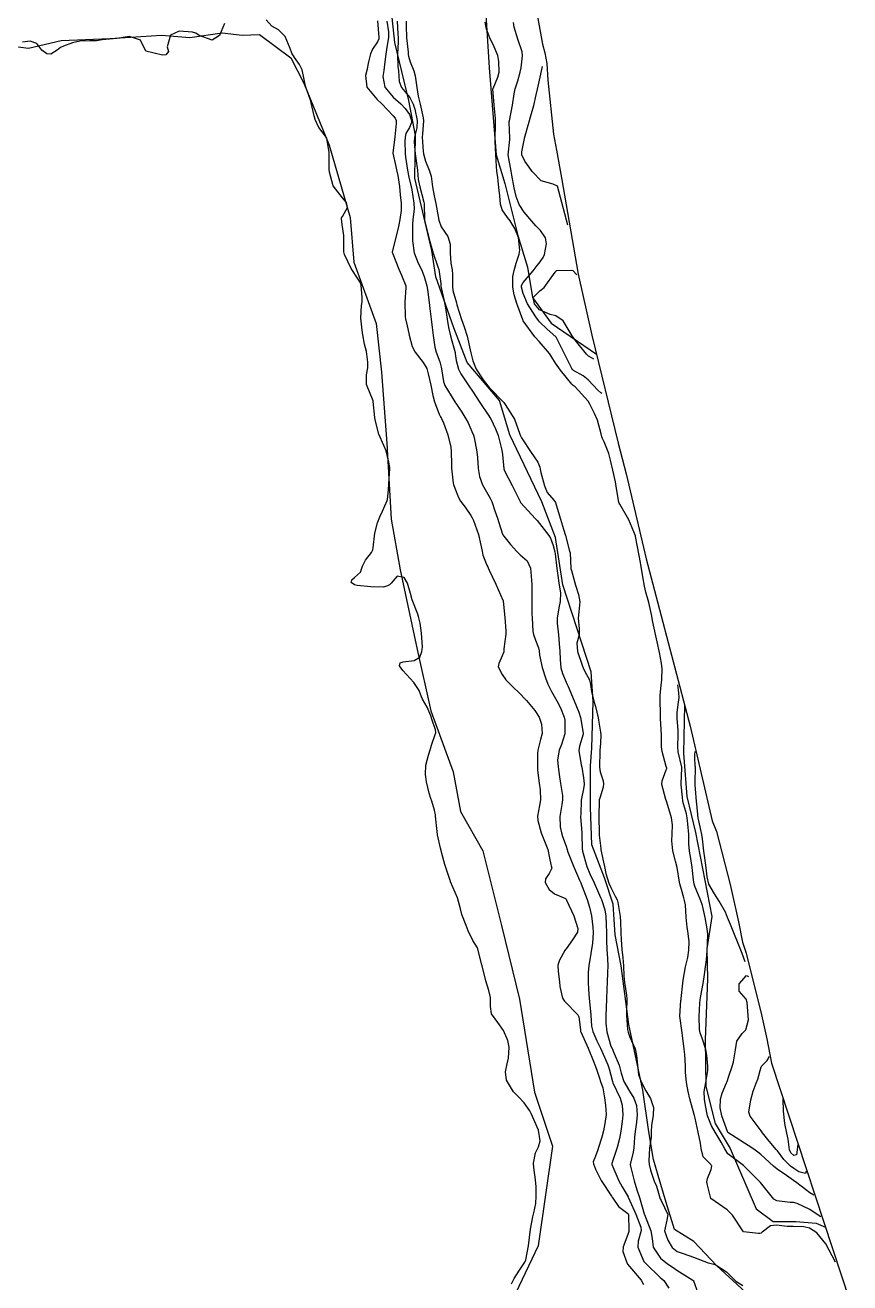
# Model space of a CAD drawing. Header units: metres. Extents: x 292545 to 299085, y 7450245 to 7463078.
# Drawn here: x 296442.8 to 296542.6, y 7454955.1 to 7455107.3 of the extents above; entities that cross this region are included whole.
import ezdxf

# ---------------------------------------------------------------- set-up
doc = ezdxf.new("R2010")
doc.units = ezdxf.units.M
for name, color, linetype in [('Area', 45, 'Continuous'), ('Curvas de Nivel 1m', 11, 'Continuous'), ('Curvas de Nivel 5m', 15, 'Continuous'), ('Hidrografia', 140, 'Continuous')]:
    doc.layers.add(name, color=color, linetype=linetype)

msp = doc.modelspace()

# ---------------------------------------------------------------- linework, layer by layer
at = {"layer": 'Area'}
msp.add_polyline3d([(296504.11, 7455112.35, 675.93), (296505.43, 7455105, 675.6), (296505.7, 7455103.95, 680.25), (296505.95, 7455102.67, 675.86), (296506.08, 7455100.62, 680.25), (296506.74, 7455094.09, 679.09), (296507.13, 7455092.16, 674.43), (296507.71, 7455088.82, 674.52), (296509.72, 7455077.17, 684.85), (296511.38, 7455069.79, 672.09), (296514.57, 7455056.71, 670.37), (296515.53, 7455053.01, 670.3), (296517.96, 7455042.7, 670.36), (296519.19, 7455038.12, 670.25), (296523.28, 7455022.46, 671.33), (296525.94, 7455010.99, 671.34), (296526.46, 7455009.7, 672.81), (296528.14, 7455003.29, 681.57), (296529.16, 7454998.76, 684.6), (296529.64, 7454996.31, 685.72), (296529.79, 7454995.83, 685.32), (296530.09, 7454994.97, 685.92), (296531.93, 7454987.53, 683.77), (296532.57, 7454984.62, 676.43), (296533.15, 7454981.67, 680.14), (296542.62, 7454952.89, 670.87)], dxfattribs=at)
at = {"layer": 'Curvas de Nivel 1m', "flags": 128}
for points, elevation in [([(296466.96, 7455107.51), (296466.33, 7455106.03), (296465.45, 7455105.5), (296463.87, 7455106.06), (296463.46, 7455106.31), (296463.06, 7455106.46), (296461.46, 7455106.56), (296460.4, 7455106.1), (296460.02, 7455104.69), (296460.15, 7455104.1), (296459.84, 7455103.69), (296459.43, 7455103.66), (296457.43, 7455104.13), (296456.78, 7455105.48), (296455.45, 7455105.91), (296453.93, 7455105.7), (296453.45, 7455105.65), (296452.13, 7455105.51), (296451.44, 7455105.41), (296450.65, 7455105.41), (296449.44, 7455105.36), (296448.53, 7455105.15), (296447.44, 7455104.77), (296447.09, 7455104.6), (296446.71, 7455104.26), (296445.92, 7455103.77), (296445.43, 7455103.82), (296444.83, 7455104.28), (296444.23, 7455105.08), (296443.44, 7455105.36), (296442.51, 7455105.24)], 674), ([(296501.66, 7454954.95), (296501.89, 7454955.37), (296502.01, 7454955.6), (296502.63, 7454956.64), (296503.27, 7454957.58), (296503.39, 7454957.89), (296503.71, 7454959.58), (296503.96, 7454961.58), (296504.25, 7454963.07), (296504.39, 7454963.56), (296504.63, 7454964.71), (296504.65, 7454965.56), (296504.64, 7454966.72), (296504.57, 7454967.56), (296504.36, 7454969.03), (296504.33, 7454969.57), (296504.58, 7454970.83), (296504.95, 7454971.56), (296505.15, 7454972.27), (296504.92, 7454973.56), (296504.23, 7454975.23), (296504.07, 7454975.57), (296503.91, 7454975.89), (296503.22, 7454976.88), (296502.53, 7454977.59), (296501.93, 7454978.2), (296501.08, 7454979.61), (296500.96, 7454980.61), (296501.15, 7454981.61), (296501.3, 7454982.29), (296501.38, 7454983.61), (296501.21, 7454984.4), (296500.69, 7454985.61), (296500.03, 7454986.59), (296499.25, 7454987.63), (296499.15, 7454988.54), (296499.15, 7454989.63), (296498.92, 7454990.47), (296498.58, 7454991.64), (296498.11, 7454993.46), (296498.07, 7454993.59), (296498.05, 7454993.64), (296498.04, 7454993.72), (296497.57, 7454995.65), (296496.99, 7454996.5), (296496.41, 7454997.67), (296496.17, 7454998.35), (296495.68, 7454999.68), (296495.52, 7455000.36), (296495.15, 7455001.68), (296494.3, 7455003.62), (296494.27, 7455003.69), (296494.23, 7455003.78), (296493.62, 7455005.7), (296493.37, 7455006.6), (296493.07, 7455007.7), (296492.71, 7455009.3), (296492.66, 7455009.71), (296492.49, 7455011.55), (296492.48, 7455011.71), (296492.34, 7455012.29), (296492.02, 7455013.39), (296491.92, 7455013.72), (296491.71, 7455014.37), (296491.38, 7455015.73), (296491.27, 7455016.61), (296491.29, 7455017.73), (296491.62, 7455018.93), (296491.88, 7455019.72), (296492, 7455020.15), (296492.45, 7455021.45), (296492.52, 7455021.64), (296492.52, 7455021.71), (296492.46, 7455022.02), (296492.05, 7455023.3), (296491.91, 7455023.72), (296491.45, 7455024.77), (296490.91, 7455025.73), (296490.79, 7455026.02), (296490.51, 7455026.76), (296489.84, 7455027.75), (296488.54, 7455029.21), (296488.13, 7455029.76), (296488.19, 7455030.12), (296488.55, 7455030.24), (296489.9, 7455030.4), (296490.56, 7455030.81), (296490.82, 7455031.49), (296490.87, 7455031.74), (296490.9, 7455032.06), (296490.79, 7455033.73), (296490.6, 7455034.92), (296490.45, 7455035.57), (296490.42, 7455035.73), (296490.33, 7455036.02), (296489.67, 7455037.74), (296489.43, 7455038.52), (296489.07, 7455039.75), (296488.67, 7455040.46), (296487.84, 7455040.61), (296487.12, 7455039.78), (296486.89, 7455039.55), (296486.66, 7455039.43), (296486.17, 7455039.3), (296484.66, 7455039.31), (296483.01, 7455039.47), (296482.66, 7455039.56), (296482.25, 7455039.83), (296482.33, 7455040.17), (296482.67, 7455040.46), (296483.41, 7455041.09), (296483.65, 7455041.82), (296483.99, 7455042.53), (296484.71, 7455043.49), (296484.89, 7455043.81), (296484.94, 7455044.03), (296485.12, 7455045.8), (296485.47, 7455047.07), (296485.75, 7455047.79), (296486.07, 7455048.49), (296486.63, 7455049.78), (296486.67, 7455049.9), (296486.8, 7455051.05), (296486.84, 7455051.75), (296486.84, 7455051.78), (296486.95, 7455053.66), (296486.95, 7455053.78), (296486.84, 7455054.4), (296486.5, 7455055.78), (296486.21, 7455056.44), (296485.6, 7455057.79), (296485.17, 7455059.53), (296485.13, 7455059.8), (296484.95, 7455061.77), (296484.94, 7455061.8), (296484.92, 7455061.85), (296484.12, 7455063.81), (296484.13, 7455064.98), (296484.27, 7455065.81), (296484.29, 7455066.51), (296484.14, 7455067.81), (296483.89, 7455068.7), (296483.68, 7455069.82), (296483.61, 7455070.4), (296483.45, 7455071.82), (296483.52, 7455073.36), (296483.59, 7455073.82), (296483.6, 7455074.34), (296483.46, 7455075.82), (296483.38, 7455076.11), (296483.1, 7455076.54), (296482.27, 7455077.84), (296481.46, 7455079.53), (296481.38, 7455079.85), (296481.39, 7455081.62), (296481.38, 7455081.85), (296481.18, 7455083.18), (296481.08, 7455083.85), (296481.08, 7455083.96), (296481.2, 7455084.14), (296481.82, 7455085.23), (296481.69, 7455085.85), (296481.22, 7455086.39), (296480.09, 7455087.86), (296479.64, 7455089.49), (296479.61, 7455089.87), (296479.59, 7455091.55), (296479.6, 7455091.87), (296479.31, 7455093.63), (296479.17, 7455093.87), (296478.34, 7455094.9), (296477.91, 7455095.89), (296477.79, 7455096.34), (296477.44, 7455097.9), (296477.36, 7455098.21), (296476.76, 7455099.91), (296476.57, 7455100.73), (296476.32, 7455101.91), (296476.03, 7455102.53), (296475.42, 7455103.39), (296475.09, 7455103.92), (296474.88, 7455104.48), (296474.3, 7455105.93), (296473.46, 7455106.74), (296472.68, 7455107.17), (296471.97, 7455107.96)], 674), ([(296485.47, 7455107.8), (296485.62, 7455105.8), (296485.61, 7455105.64), (296485.45, 7455105.28), (296484.85, 7455104.39), (296484.61, 7455103.81), (296484.36, 7455102.87), (296484.15, 7455101.81), (296484.02, 7455101.19), (296484.16, 7455099.81), (296485.36, 7455098.36), (296485.98, 7455097.79), (296487.34, 7455096.33), (296487.6, 7455096.04), (296487.73, 7455095.77), (296487.71, 7455095.4), (296487.56, 7455093.78), (296487.3, 7455091.79), (296487.67, 7455090.18), (296487.76, 7455089.77), (296487.9, 7455089.12), (296488.11, 7455087.77), (296488.2, 7455086.75), (296488.32, 7455085.76), (296488.32, 7455084.88), (296488.16, 7455083.77), (296488, 7455082.95), (296487.7, 7455081.77), (296487.25, 7455079.88), (296487.25, 7455079.78), (296487.3, 7455079.62), (296488.03, 7455077.77), (296488.37, 7455077.03), (296488.88, 7455075.75), (296488.9, 7455075.56), (296488.75, 7455073.76), (296488.81, 7455072), (296488.85, 7455071.76), (296489.03, 7455070.9), (296489.24, 7455069.97), (296489.29, 7455069.76), (296489.67, 7455068.41), (296490.01, 7455067.74), (296490.98, 7455066.48), (296491.42, 7455065.73), (296491.6, 7455065.09), (296491.9, 7455063.72), (296492.17, 7455062.48), (296492.35, 7455061.72), (296492.91, 7455060.21), (296493.08, 7455059.88), (296493.19, 7455059.71), (296493.44, 7455059.16), (296493.95, 7455057.7), (296494.32, 7455056.24), (296494.39, 7455055.69), (296494.41, 7455054.12), (296494.43, 7455053.69), (296494.62, 7455051.87), (296494.66, 7455051.69), (296494.8, 7455051.26), (296495.25, 7455050.14), (296495.51, 7455049.68), (296496.05, 7455048.95), (296496.77, 7455047.96), (296496.93, 7455047.66), (296497.06, 7455047.35), (296497.67, 7455045.65), (296497.98, 7455044.38), (296498.11, 7455043.65), (296498.22, 7455043.16), (296498.7, 7455041.96), (296498.8, 7455041.75), (296498.85, 7455041.64), (296498.97, 7455041.35), (296499.78, 7455039.63), (296500.64, 7455037.71), (296500.67, 7455037.65), (296500.67, 7455037.62), (296500.68, 7455037.58), (296500.87, 7455035.62), (296500.99, 7455034.01), (296500.98, 7455033.61), (296500.76, 7455031.81), (296500.76, 7455031.62), (296500.74, 7455031.45), (296500.56, 7455030.98), (296500.12, 7455030.06), (296500.07, 7455029.62), (296500.53, 7455028.71), (296501, 7455028.08), (296501.42, 7455027.61), (296501.99, 7455027.07), (296502.51, 7455026.59), (296503.47, 7455025.58), (296504.48, 7455024.35), (296505.01, 7455023.56), (296505.31, 7455022.71), (296505.4, 7455021.56), (296505.18, 7455020.83), (296504.86, 7455019.57), (296504.83, 7455019.15), (296504.8, 7455017.57), (296504.82, 7455017.15), (296505.02, 7455015.56), (296505.16, 7455014.77), (296505.2, 7455013.56), (296505.04, 7455012.87), (296504.81, 7455011.57), (296504.84, 7455011.05), (296505.25, 7455009.56), (296505.91, 7455007.93), (296506.05, 7455007.55), (296506.27, 7455006.5), (296506.44, 7455005.72), (296506.49, 7455005.55), (296506.54, 7455005.26), (296506.25, 7455004.64), (296505.8, 7455003.99), (296505.74, 7455003.55), (296506.22, 7455002.71), (296506.86, 7455002.18), (296508.21, 7455001.59), (296508.27, 7455001.52), (296508.34, 7455001.39), (296509.21, 7454999.51), (296509.71, 7454997.97), (296509.65, 7454997.51), (296509.04, 7454996.62), (296508.27, 7454995.52), (296508.22, 7454995.44), (296508.14, 7454995.29), (296507.49, 7454994.16), (296507.27, 7454993.53), (296507.32, 7454992.75), (296507.47, 7454991.53), (296507.52, 7454990.96), (296507.83, 7454989.53), (296508.07, 7454989.16), (296509.7, 7454987.51), (296509.82, 7454987.28), (296510.02, 7454985.7), (296510.04, 7454985.5), (296510.05, 7454985.47), (296510.95, 7454983.49), (296511.64, 7454981.81), (296511.77, 7454981.48), (296511.97, 7454980.95), (296512.33, 7454979.85), (296512.46, 7454979.47), (296512.72, 7454978.69), (296512.94, 7454977.46), (296513.05, 7454976.6), (296513.14, 7454975.47), (296512.98, 7454974.38), (296512.79, 7454973.47), (296512.61, 7454972.73), (296512.21, 7454971.48), (296512.12, 7454971.2), (296511.84, 7454970.43), (296511.57, 7454969.75), (296511.58, 7454969.48), (296511.82, 7454968.83), (296512.52, 7454967.47), (296513.78, 7454965.58), (296513.83, 7454965.51), (296513.86, 7454965.46), (296514.63, 7454964.31), (296515.76, 7454963.48), (296515.8, 7454963.43), (296515.82, 7454963.38), (296515.88, 7454961.43), (296515.86, 7454961.3), (296515.73, 7454960.94), (296515.19, 7454959.44), (296515.16, 7454958.89), (296515.65, 7454957.43), (296515.69, 7454957.35), (296517.36, 7454955.41), (296517.66, 7454954.89)], 674), ([(296486.6, 7455107.79), (296486.78, 7455106.47), (296486.78, 7455105.79), (296486.6, 7455104.62), (296486.46, 7455103.79), (296486.36, 7455102.84), (296486.21, 7455101.79), (296486.1, 7455101.09), (296486.35, 7455099.79), (296487.36, 7455098.58), (296488.27, 7455097.77), (296488.82, 7455097.23), (296489.34, 7455096.47), (296489.58, 7455095.75), (296489.57, 7455095.5), (296489.32, 7455094.93), (296488.89, 7455094.18), (296488.79, 7455093.76), (296488.76, 7455093.22), (296488.81, 7455091.76), (296488.86, 7455091.34), (296489.08, 7455089.75), (296489.25, 7455088.92), (296489.54, 7455087.75), (296489.62, 7455087.36), (296489.87, 7455085.74), (296489.88, 7455085.07), (296489.73, 7455083.74), (296489.7, 7455083.23), (296489.69, 7455081.74), (296489.7, 7455081.2), (296489.88, 7455079.74), (296490.39, 7455078.48), (296490.77, 7455077.73), (296491.1, 7455076.87), (296491.42, 7455075.73), (296491.5, 7455075.32), (296491.69, 7455073.72), (296491.78, 7455073), (296491.94, 7455071.72), (296492.06, 7455070.69), (296492.18, 7455069.72), (296492.4, 7455068.32), (296492.57, 7455067.71), (296492.99, 7455066.54), (296493.18, 7455065.91), (296493.22, 7455065.71), (296493.44, 7455064.18), (296493.62, 7455063.7), (296494.7, 7455061.91), (296494.84, 7455061.68), (296494.87, 7455061.63), (296494.92, 7455061.55), (296495.67, 7455060.44), (296496.16, 7455059.67), (296496.41, 7455059.18), (296496.89, 7455058.12), (296497.07, 7455057.66), (296497.15, 7455057.38), (296497.47, 7455055.65), (296497.54, 7455054.96), (296497.62, 7455053.65), (296497.8, 7455052.67), (296498.16, 7455051.65), (296498.79, 7455050.55), (296499.14, 7455049.98), (296499.29, 7455049.63), (296499.67, 7455048.53), (296499.97, 7455047.62), (296500.56, 7455045.8), (296500.63, 7455045.62), (296500.73, 7455045.44), (296501.57, 7455044.45), (296502.31, 7455043.6), (296502.5, 7455043.38), (296502.71, 7455043.19), (296503.57, 7455042.45), (296503.98, 7455041.58), (296504.11, 7455040.14), (296504.13, 7455039.58), (296504.15, 7455038.08), (296504.14, 7455037.58), (296504.14, 7455036.05), (296504.16, 7455035.57), (296504.25, 7455033.92), (296504.32, 7455033.57), (296504.59, 7455032.86), (296504.94, 7455031.93), (296505.02, 7455031.57), (296505.07, 7455031.06), (296505.39, 7455029.56), (296505.78, 7455028.31), (296506.08, 7455027.55), (296506.51, 7455026.66), (296507.14, 7455025.54), (296507.61, 7455024.66), (296508.06, 7455023.53), (296508.13, 7455023.18), (296508.11, 7455021.53), (296507.71, 7455020.25), (296507.42, 7455019.54), (296507.25, 7455018.38), (296507.3, 7455017.54), (296507.45, 7455016.59), (296507.62, 7455015.53), (296507.84, 7455014.05), (296507.86, 7455013.53), (296507.78, 7455012.96), (296507.54, 7455011.53), (296507.57, 7455010.28), (296507.71, 7455009.53), (296507.86, 7455009.09), (296508.29, 7455007.93), (296508.41, 7455007.52), (296508.46, 7455007.34), (296509.16, 7455005.51), (296509.9, 7455003.84), (296510.05, 7455003.5), (296510.23, 7455003.06), (296510.82, 7455001.49), (296511.12, 7455000.57), (296511.37, 7454999.49), (296511.52, 7454998.14), (296511.55, 7454997.49), (296511.47, 7454996.16), (296511.37, 7454995.49), (296511.19, 7454994.43), (296511.01, 7454993.49), (296510.94, 7454992.65), (296510.96, 7454991.49), (296510.99, 7454990.58), (296511.08, 7454989.49), (296511.2, 7454988.35), (296511.29, 7454987.49), (296511.37, 7454986.14), (296511.5, 7454985.49), (296512.01, 7454984.39), (296512.46, 7454983.47), (296512.92, 7454982.4), (296513.32, 7454981.46), (296513.49, 7454980.98), (296513.89, 7454979.45), (296513.95, 7454979.28), (296514.83, 7454977.44), (296515.07, 7454976.6), (296515.15, 7454975.44), (296515.08, 7454974.63), (296514.9, 7454973.44), (296514.75, 7454972.57), (296514.44, 7454971.45), (296513.83, 7454969.54), (296513.82, 7454969.48), (296513.81, 7454969.46), (296513.83, 7454969.41), (296514.67, 7454967.45), (296515.07, 7454966.72), (296515.78, 7454965.49), (296515.81, 7454965.43), (296515.83, 7454965.38), (296516.72, 7454963.42), (296517.34, 7454961.81), (296517.38, 7454961.41), (296517, 7454960.14), (296516.98, 7454959.42), (296517.7, 7454957.69), (296517.91, 7454957.41), (296519.67, 7454955.75), (296519.86, 7454955.59), (296520.09, 7454955.38), (296520.71, 7454954.43)], 673), ([(296487.84, 7455107.77), (296487.92, 7455106.24), (296487.95, 7455105.77), (296487.95, 7455105.26), (296487.86, 7455103.77), (296487.93, 7455102.29), (296487.99, 7455101.77), (296488.08, 7455100.46), (296488.37, 7455099.77), (296489.37, 7455098.56), (296489.79, 7455097.75), (296489.97, 7455097.12), (296490.24, 7455095.74), (296490.2, 7455094.86), (296489.95, 7455093.74), (296489.9, 7455093.14), (296490.03, 7455091.74), (296490.14, 7455090.87), (296490.28, 7455089.74), (296490.38, 7455088.6), (296490.56, 7455087.74), (296491.06, 7455085.89), (296491.09, 7455085.73), (296491.15, 7455083.77), (296491.15, 7455083.73), (296491.19, 7455083.53), (296491.62, 7455081.73), (296491.78, 7455081.11), (296492.18, 7455079.72), (296492.77, 7455078.06), (296492.87, 7455077.71), (296493.1, 7455076.02), (296493.12, 7455075.74), (296493.12, 7455075.71), (296493.48, 7455074.11), (296493.57, 7455073.7), (296493.69, 7455073.08), (296493.89, 7455071.7), (296494.05, 7455070.72), (296494.3, 7455069.69), (296494.44, 7455069.11), (296494.84, 7455067.68), (296494.87, 7455067.56), (296494.98, 7455066.71), (296495.24, 7455065.68), (296495.54, 7455065.11), (296496.5, 7455063.66), (296496.94, 7455062.99), (296497.82, 7455061.65), (296498.91, 7455060.03), (296499.06, 7455059.8), (296499.16, 7455059.64), (296499.72, 7455058.46), (296500.04, 7455057.62), (296500.46, 7455056.01), (296500.54, 7455055.61), (296500.57, 7455055.33), (296500.75, 7455053.61), (296500.83, 7455053.37), (296501.77, 7455051.6), (296502.71, 7455049.66), (296502.74, 7455049.59), (296502.78, 7455049.53), (296504.59, 7455047.57), (296504.76, 7455047.36), (296506.17, 7455045.55), (296506.38, 7455045.2), (296506.72, 7455044.34), (296506.92, 7455043.54), (296506.95, 7455043.3), (296507.17, 7455041.54), (296507.25, 7455040.96), (296507.46, 7455039.53), (296507.59, 7455038.59), (296507.55, 7455037.53), (296507.38, 7455036.78), (296507.19, 7455035.53), (296507.2, 7455034.94), (296507.35, 7455033.53), (296507.46, 7455032.41), (296507.52, 7455031.54), (296507.56, 7455030.53), (296507.66, 7455029.53), (296507.86, 7455028.85), (296508.41, 7455027.52), (296508.52, 7455027.26), (296509.25, 7455025.51), (296509.83, 7455024.16), (296510.03, 7455023.5), (296510.34, 7455021.62), (296510.33, 7455021.5), (296509.89, 7455020.05), (296509.82, 7455019.51), (296510.12, 7455017.79), (296510.18, 7455017.5), (296510.39, 7455016.2), (296510.48, 7455015.5), (296510.47, 7455015.41), (296510.37, 7455014.89), (296510.14, 7455013.72), (296510.12, 7455013.5), (296510.05, 7455011.79), (296510.04, 7455011.5), (296510.19, 7455009.61), (296510.2, 7455009.5), (296510.24, 7455007.55), (296510.25, 7455007.5), (296510.28, 7455007.34), (296510.78, 7455005.49), (296511.16, 7455004.58), (296511.69, 7455003.49), (296512.22, 7455002.28), (296512.46, 7455001.72), (296512.56, 7455001.47), (296512.96, 7455000.22), (296513.09, 7454999.47), (296513.14, 7454998.44), (296513.15, 7454997.47), (296513.16, 7454996.47), (296513.21, 7454995.46), (296513.29, 7454994.3), (296513.32, 7454993.46), (296513.3, 7454992.66), (296513.24, 7454991.46), (296513.19, 7454990.57), (296513.16, 7454989.46), (296513.13, 7454988.39), (296513.1, 7454987.46), (296513.09, 7454986.53), (296513.22, 7454985.46), (296513.7, 7454983.75), (296513.84, 7454983.45), (296513.89, 7454983.35), (296513.99, 7454983.13), (296514.71, 7454981.44), (296514.95, 7454980.45), (296515.25, 7454979.44), (296515.94, 7454978.27), (296516.47, 7454977.42), (296516.79, 7454976.55), (296516.88, 7454975.42), (296516.79, 7454974.52), (296516.64, 7454973.42), (296516.57, 7454972.72), (296516.46, 7454971.42), (296516.38, 7454970.89), (296516.05, 7454969.43), (296516.06, 7454969.2), (296516.52, 7454967.42), (296516.85, 7454966.36), (296517.15, 7454965.42), (296517.71, 7454963.46), (296517.73, 7454963.41), (296517.76, 7454963.34), (296518.53, 7454961.4), (296518.69, 7454960.44), (296518.8, 7454959.4), (296519.69, 7454958.06), (296520.56, 7454957.38), (296521.24, 7454956.93), (296521.68, 7454956.63), (296523.6, 7454955.41), (296523.66, 7454955.37), (296523.68, 7454955.36), (296523.69, 7454955.34), (296524.21, 7454953.89)], 672), ([(296488.93, 7455107.76), (296488.94, 7455107.23), (296488.98, 7455105.76), (296489.16, 7455104.03), (296489.18, 7455103.75), (296489.19, 7455103.53), (296489.41, 7455102.87), (296489.84, 7455101.75), (296490, 7455101.15), (296490.22, 7455099.74), (296490.39, 7455098.72), (296490.63, 7455097.74), (296491, 7455096.07), (296491.02, 7455095.73), (296490.89, 7455094.15), (296490.87, 7455093.73), (296490.98, 7455092.04), (296491.03, 7455091.73), (296491.27, 7455090.82), (296491.72, 7455089.73), (296491.95, 7455089.02), (296492.13, 7455087.72), (296492.31, 7455086.64), (296492.53, 7455085.72), (296492.78, 7455084.13), (296492.86, 7455083.71), (296493.18, 7455082.89), (296493.95, 7455081.7), (296494.26, 7455080.8), (296494.26, 7455079.69), (296494.34, 7455078.48), (296494.49, 7455077.69), (296494.53, 7455077.12), (296494.52, 7455075.69), (296494.59, 7455075.19), (296495, 7455073.68), (296495.07, 7455073.43), (296495.62, 7455071.67), (296495.93, 7455070.77), (296496.29, 7455069.67), (296496.67, 7455067.99), (296496.74, 7455067.66), (296496.98, 7455066.66), (296497.38, 7455065.66), (296498.23, 7455064.37), (296498.8, 7455063.64), (296498.95, 7455063.46), (296500.73, 7455061.61), (296500.82, 7455061.51), (296500.92, 7455061.37), (296502.04, 7455059.6), (296502.7, 7455057.78), (296502.76, 7455057.59), (296502.88, 7455057.36), (296504.06, 7455055.58), (296504.84, 7455054.4), (296505.09, 7455053.82), (296505.14, 7455053.57), (296505.23, 7455053.16), (296505.66, 7455051.56), (296505.98, 7455050.74), (296506.79, 7455049.82), (296506.98, 7455049.54), (296507.09, 7455049.23), (296507.6, 7455047.53), (296507.97, 7455046.3), (296508.19, 7455045.53), (296508.71, 7455043.65), (296508.75, 7455043.52), (296508.76, 7455043.47), (296508.87, 7455041.52), (296508.92, 7455041.28), (296509.42, 7455039.51), (296509.78, 7455038.38), (296509.94, 7455037.51), (296509.82, 7455036.31), (296509.73, 7455035.51), (296509.86, 7455034.25), (296509.85, 7455033.51), (296509.59, 7455032.5), (296509.65, 7455031.51), (296510.21, 7455029.84), (296510.33, 7455029.5), (296510.54, 7455029.06), (296511.11, 7455028.07), (296511.25, 7455027.49), (296511.35, 7455026.65), (296511.63, 7455025.48), (296511.84, 7455024.83), (296512.14, 7455023.47), (296512.19, 7455023.19), (296512.46, 7455021.73), (296512.5, 7455021.47), (296512.5, 7455021.42), (296512.44, 7455020.41), (296512.37, 7455019.52), (296512.37, 7455019.47), (296512.37, 7455019.42), (296512.33, 7455017.48), (296512.4, 7455016.95), (296512.75, 7455015.84), (296512.82, 7455015.47), (296512.78, 7455015.07), (296512.36, 7455013.75), (296512.3, 7455013.53), (296512.29, 7455013.48), (296512.25, 7455011.57), (296512.25, 7455011.48), (296512.28, 7455009.5), (296512.28, 7455009.48), (296512.3, 7455009.28), (296512.47, 7455007.66), (296512.49, 7455007.48), (296512.81, 7455006.01), (296512.94, 7455005.47), (296513.08, 7455004.64), (296513.45, 7455003.46), (296513.69, 7455002.92), (296514.22, 7455001.89), (296514.44, 7455001.45), (296514.54, 7455001.12), (296514.82, 7454999.44), (296514.87, 7454998.75), (296514.9, 7454997.44), (296514.94, 7454996.65), (296515.04, 7454995.44), (296515.14, 7454994.43), (296515.23, 7454993.44), (296515.28, 7454992.26), (296515.34, 7454991.44), (296515.6, 7454989.92), (296515.64, 7454989.43), (296515.58, 7454987.9), (296515.59, 7454987.43), (296515.7, 7454985.76), (296515.77, 7454985.43), (296516.01, 7454984.83), (296516.62, 7454983.42), (296516.81, 7454982.6), (296516.9, 7454981.42), (296517.06, 7454980.32), (296517.35, 7454979.42), (296517.94, 7454978.34), (296518.48, 7454977.4), (296518.84, 7454976.32), (296518.8, 7454975.4), (296518.61, 7454974.12), (296518.59, 7454973.4), (296518.57, 7454972.7), (296518.39, 7454971.4), (296518.3, 7454969.86), (296518.34, 7454969.4), (296518.5, 7454968.72), (296518.95, 7454967.39), (296519.2, 7454966.79), (296519.64, 7454965.38), (296519.68, 7454965.27), (296519.78, 7454965.05), (296520.58, 7454963.37), (296520.47, 7454962.66), (296520.2, 7454961.38), (296520.58, 7454960.24), (296521.11, 7454959.37), (296521.71, 7454958.9), (296522.43, 7454958.62), (296523.7, 7454958.21), (296525.47, 7454957.53), (296525.69, 7454957.46), (296526.33, 7454957.3), (296527.67, 7454956.43), (296528.81, 7454955.28), (296529.66, 7454954.78)], 671), ([(296540.87, 7454957.59), (296539.72, 7454959.83), (296538.61, 7454961.16), (296537.74, 7454961.71), (296537.05, 7454961.88), (296535.74, 7454961.89), (296535.03, 7454961.92), (296533.75, 7454962.05), (296533, 7454961.97), (296532, 7454961.24), (296531.88, 7454961.09), (296531.73, 7454961.05), (296531.55, 7454961.06), (296529.73, 7454961.27), (296528.41, 7454963.28), (296527.77, 7454963.94), (296525.78, 7454965.31), (296525.38, 7454966.9), (296525.31, 7454967.32), (296525.4, 7454967.73), (296525.83, 7454968.79), (296525.9, 7454969.24), (296525.88, 7454969.31), (296525.83, 7454969.39), (296524.86, 7454970.34), (296524.63, 7454971.33), (296524.53, 7454972), (296524.27, 7454973.33), (296523.9, 7454975.02), (296523.81, 7454975.34), (296523.77, 7454975.47), (296523.27, 7454977.35), (296523.05, 7454978.24), (296522.85, 7454979.35), (296522.74, 7454980.58), (296522.71, 7454981.35), (296522.63, 7454982.71), (296522.57, 7454983.35), (296522.35, 7454985.02), (296522.31, 7454985.36), (296522.04, 7454987.36), (296522.18, 7454989.26), (296522.19, 7454989.36), (296522.2, 7454989.49), (296522.4, 7454991.36), (296522.44, 7454991.7), (296522.74, 7454993.35), (296523, 7454994.48), (296523.14, 7454995.34), (296523.16, 7454996.35), (296523.06, 7454997.35), (296522.94, 7454998.12), (296522.81, 7454999.35), (296522.71, 7455000.85), (296522.62, 7455001.35), (296522.53, 7455001.67), (296522.23, 7455002.71), (296522.05, 7455003.36), (296522.01, 7455003.59), (296521.71, 7455005.37), (296521.52, 7455006.12), (296521.21, 7455007.37), (296521.07, 7455008.6), (296521.1, 7455009.37), (296521.17, 7455010.53), (296521.04, 7455011.37), (296520.45, 7455013.28), (296520.42, 7455013.38), (296520.36, 7455013.59), (296519.86, 7455015.39), (296519.91, 7455015.86), (296520.4, 7455017.16), (296520.45, 7455017.33), (296520.45, 7455017.38), (296520.4, 7455017.58), (296519.9, 7455019.39), (296519.84, 7455019.97), (296519.81, 7455021.39), (296519.78, 7455022.06), (296519.72, 7455023.39), (296519.69, 7455024.17), (296519.66, 7455025.39), (296519.66, 7455026.23), (296519.79, 7455027.39), (296519.86, 7455028.06), (296519.89, 7455029.39), (296519.84, 7455030.1), (296519.6, 7455031.39), (296519.3, 7455032.68), (296518.79, 7455035.04), (296518.62, 7455035.98), (296518.3, 7455037.41), (296517.93, 7455038.69), (296517.76, 7455039.41), (296517.55, 7455040.54), (296517.27, 7455042.28), (296516.73, 7455045.23), (296516.69, 7455045.43), (296516.67, 7455045.5), (296515.89, 7455047.44), (296514.78, 7455049.31), (296514.7, 7455049.45), (296514.66, 7455049.58), (296514.33, 7455051.45), (296514.24, 7455052.03), (296513.95, 7455053.46), (296513.66, 7455054.64), (296513.44, 7455055.46), (296512.87, 7455056.86), (296512.68, 7455057.28), (296512.61, 7455057.47), (296512.51, 7455057.85), (296512.08, 7455059.48), (296511.73, 7455060.3), (296511.11, 7455061.5), (296510.93, 7455061.79), (296509.39, 7455063.51), (296509.14, 7455063.7), (296508.96, 7455063.86), (296507.62, 7455065.53), (296506.98, 7455066.4), (296506.54, 7455067.1), (296506.27, 7455067.55), (296505.01, 7455069.03), (296504.51, 7455069.58), (296503.1, 7455071.53), (296503.06, 7455071.59), (296503.04, 7455071.63), (296502.31, 7455073.6), (296502.01, 7455074.67), (296501.84, 7455075.6), (296501.85, 7455076.86), (296502, 7455077.6), (296502.23, 7455078.5), (296502.58, 7455079.6), (296502.68, 7455080.07), (296502.53, 7455081.6), (296502.08, 7455082.69), (296501.51, 7455083.61), (296501.19, 7455084.03), (296500.54, 7455084.95), (296500.35, 7455085.62), (296500.25, 7455086.65), (296500.14, 7455087.63), (296500.01, 7455088.87), (296499.9, 7455089.63), (296499.85, 7455090.21), (296499.77, 7455091.63), (296499.69, 7455093.23), (296499.69, 7455093.63), (296499.72, 7455095.23), (296499.74, 7455095.63), (296499.73, 7455096.02), (296499.58, 7455097.63), (296499.43, 7455099.58), (296499.44, 7455099.63), (296500.02, 7455101), (296500.16, 7455101.62), (296500.15, 7455102.89), (296500.03, 7455103.62), (296499.44, 7455104.94), (296499.09, 7455105.64), (296498.65, 7455106.83), (296498.47, 7455107.65)], 671), ([(296512.62, 7455062.72), (296512.5, 7455062.79), (296512.11, 7455063.14), (296510.96, 7455064.38), (296510.34, 7455064.87), (296509.19, 7455065.52), (296509.06, 7455065.61), (296508.98, 7455065.73), (296508.07, 7455067.53), (296507.1, 7455069.46), (296507.06, 7455069.54), (296507.02, 7455069.58), (296505.98, 7455070.51), (296505.04, 7455071.41), (296504.92, 7455071.57), (296504.63, 7455072), (296503.61, 7455073.58), (296503.09, 7455074.84), (296502.89, 7455075.59), (296502.89, 7455075.79), (296503.1, 7455076.15), (296504.31, 7455077.57), (296504.66, 7455078.03), (296505.13, 7455078.67), (296505.51, 7455079.19), (296505.67, 7455079.55), (296505.89, 7455080.82), (296505.79, 7455081.55), (296505.17, 7455082.43), (296504.63, 7455083.02), (296504.13, 7455083.58), (296503.2, 7455084.65), (296502.59, 7455085.6), (296502.25, 7455086.57), (296502.01, 7455087.6), (296501.72, 7455089.14), (296501.65, 7455089.61), (296501.28, 7455091.61), (296501.47, 7455093.44), (296501.48, 7455093.61), (296501.4, 7455095.54), (296501.4, 7455095.61), (296501.42, 7455095.7), (296501.79, 7455097.61), (296501.99, 7455098.99), (296502.13, 7455099.6), (296502.45, 7455100.55), (296502.73, 7455101.6), (296502.85, 7455102.15), (296503.02, 7455103.59), (296502.95, 7455104.07), (296502.42, 7455105.6), (296502.01, 7455107.06), (296501.92, 7455107.61)], 672), ([(296508.47, 7455083.1), (296507.24, 7455087.82), (296506.72, 7455088.06), (296505.25, 7455088.44), (296504.18, 7455089.58), (296503.82, 7455090.13), (296503.28, 7455090.83), (296502.94, 7455091.59), (296502.92, 7455091.96), (296503.24, 7455093.59), (296503.25, 7455093.64), (296503.31, 7455093.9), (296503.7, 7455095.21), (296503.8, 7455095.58), (296503.98, 7455096.22), (296504.38, 7455097.57), (296504.67, 7455098.88), (296504.81, 7455099.57), (296505.21, 7455101.37), (296505.25, 7455101.56), (296505.41, 7455102.31)], 673), ([(296511.64, 7455066.87), (296511.09, 7455067.18), (296510.99, 7455067.25), (296510.86, 7455067.36), (296510.74, 7455067.49), (296509.42, 7455069.12), (296509.12, 7455069.52), (296509.02, 7455069.68), (296507.94, 7455071.53), (296507.05, 7455072.11), (296506.35, 7455072.26), (296505.06, 7455072.85), (296504.45, 7455073.58), (296504.31, 7455074.34), (296505.09, 7455075.15), (296505.64, 7455075.56), (296506.97, 7455077.4), (296507.06, 7455077.54), (296507.08, 7455077.57), (296507.11, 7455077.59), (296508.99, 7455077.65), (296509.11, 7455077.62), (296509.59, 7455077.1)], 673), ([(296539.11, 7454963.09), (296538.66, 7454963.36), (296537.77, 7454963.97), (296536.26, 7454964.7), (296535.78, 7454964.8), (296535.39, 7454964.8), (296533.78, 7454965.02), (296533.4, 7454965.22), (296531.8, 7454967.24), (296529.83, 7454969.2), (296529.74, 7454969.27), (296527.85, 7454970.71), (296527.47, 7454971.29), (296527.03, 7454972.13), (296526.32, 7454973.31), (296525.88, 7454974.11), (296525.41, 7454975.32), (296525.15, 7454976.55), (296525.03, 7454977.32), (296525, 7454978.26), (296525.19, 7454979.32), (296525.44, 7454980.79), (296525.45, 7454981.32), (296525.33, 7454982.66), (296525.19, 7454983.32), (296524.77, 7454984.57), (296524.5, 7454985.33), (296524.42, 7454985.73), (296524.38, 7454987.33), (296524.47, 7454988.93), (296524.5, 7454989.33), (296524.57, 7454989.83), (296524.87, 7454991.32), (296525.02, 7454992.4), (296525.14, 7454993.32), (296525.27, 7454994.17), (296525.37, 7454995.32), (296525.41, 7454996.06), (296525.42, 7454997.32), (296525.33, 7454998.16), (296525.09, 7454999.32), (296524.78, 7455000.75), (296524.6, 7455001.33), (296524.22, 7455002.2), (296523.88, 7455002.99), (296523.79, 7455003.34), (296523.71, 7455003.87), (296523.54, 7455005.34), (296523.38, 7455006.45), (296523.23, 7455007.35), (296523.15, 7455008.21), (296523.13, 7455009.35), (296523.03, 7455010.64), (296522.93, 7455011.35), (296522.83, 7455011.85), (296522.41, 7455013.36), (296522.4, 7455013.4), (296522.36, 7455013.86), (296522.22, 7455015.36), (296522.22, 7455015.52), (296522.3, 7455017.36), (296522.28, 7455017.48), (296521.86, 7455019.37), (296521.8, 7455019.99), (296521.86, 7455021.37), (296521.84, 7455021.98), (296521.72, 7455023.37), (296521.72, 7455024.12), (296521.88, 7455025.37), (296521.95, 7455025.91), (296521.94, 7455026.49), (296521.82, 7455027.45)], 672), ([(296529.95, 7454993.94), (296529.58, 7454994.94), (296528.17, 7454998.47), (296527.83, 7454999.29), (296527.55, 7454999.94), (296526.82, 7455001.3), (296526.22, 7455002.16), (296525.57, 7455003.32), (296525.34, 7455004.22), (296525.23, 7455005.32), (296525.06, 7455006.54), (296524.95, 7455007.32), (296524.79, 7455008.84), (296524.72, 7455009.33), (296524.33, 7455010.99), (296524.27, 7455011.33), (296524.08, 7455013.06), (296524.05, 7455013.33), (296523.92, 7455014.88), (296523.89, 7455015.34), (296523.9, 7455015.82), (296523.92, 7455017.34), (296523.89, 7455017.85), (296523.87, 7455018.43), (296523.87, 7455018.99), (296523.91, 7455019.4)], 673), ([(296538.27, 7454965.7), (296537.79, 7454965.97), (296536.21, 7454967.19), (296535.81, 7454967.49), (296534.95, 7454968.07), (296533.83, 7454968.84), (296533.37, 7454969.22), (296531.85, 7454970.63), (296531.5, 7454970.9), (296530.98, 7454971.25), (296530.3, 7454971.71), (296529.86, 7454971.98), (296527.87, 7454973.29), (296527.14, 7454975.3), (296526.93, 7454976.28), (296526.95, 7454977.3), (296527.17, 7454978.06), (296527.71, 7454979.29), (296527.77, 7454979.47), (296527.96, 7454980.12), (296528.36, 7454981.28), (296528.55, 7454981.85), (296528.79, 7454983.28), (296528.94, 7454984.35), (296529.59, 7454985.27), (296530.03, 7454985.7), (296530.37, 7454986.92), (296530.18, 7454989.02), (296530.07, 7454989.43), (296529.21, 7454990.4), (296529.21, 7454991.27), (296530.1, 7454992.3), (296530.37, 7454992.18)], 673), ([(296537.34, 7454968.59), (296537.23, 7454968.34), (296536.46, 7454968.54), (296535.83, 7454968.91), (296535.43, 7454969.2), (296534.63, 7454970), (296533.85, 7454971.05), (296533.72, 7454971.22), (296532.85, 7454972.24), (296532.06, 7454973.24), (296531.88, 7454973.48), (296530.54, 7454975.26), (296530.4, 7454975.75), (296530.62, 7454977.25), (296530.9, 7454978.29), (296531.29, 7454979.25), (296531.47, 7454979.74), (296531.89, 7454981.24), (296531.92, 7454981.29), (296531.97, 7454981.34), (296532.6, 7454982), (296532.9, 7454982.49)], 674)]:
    msp.add_lwpolyline(points, dxfattribs=dict(at, elevation=elevation))
at = {"layer": 'Curvas de Nivel 5m', "elevation": 675, "flags": 128}
msp.add_lwpolyline([(296536.31, 7454971.83), (296536.15, 7454970.58), (296535.85, 7454970.51), (296535.48, 7454970.83), (296535.32, 7454971.2), (296535.14, 7454972.47), (296534.98, 7454973.2), (296534.74, 7454974.36), (296534.57, 7454975.87), (296534.55, 7454977.34)], dxfattribs=at)
at = {"layer": 'Hidrografia'}
for points, elevation in [([(296496.08, 7455166.58), (296492.24, 7455167.57), (296488.32, 7455166.31), (296486.41, 7455164.26), (296486.69, 7455159.56), (296487.27, 7455154.94), (296490.13, 7455149.58), (296491.8, 7455144.46), (296492.64, 7455137.91), (296494.43, 7455131.71), (296495.5, 7455128.74), (296497.18, 7455118.21), (296498.37, 7455111.66), (296498.73, 7455106.06), (296498.97, 7455102.13), (296499.81, 7455091.6), (296500.88, 7455088.15), (296502.43, 7455081.83), (296503.62, 7455078.02), (296504.22, 7455074.33), (296506.48, 7455071.23), (296511.94, 7455067.48)], 687.47), ([(296522.61, 7455025.01), (296522.49, 7455019.19), (296522.87, 7455013.93), (296523.94, 7455009.59), (296525.93, 7454999.42), (296525.32, 7454995.53), (296525.39, 7454991.87), (296525.1, 7454984.51), (296525.17, 7454978.87), (296526.32, 7454974.38), (296528.15, 7454971.33), (296531.29, 7454964.05), (296533.35, 7454962.53), (296536.1, 7454962.53), (296538.54, 7454962.3), (296539.67, 7454961.84)], 671.15)]:
    msp.add_lwpolyline(points, dxfattribs=dict(at, elevation=elevation))
for points in [[(296531.48, 7454952.59), (296526.52, 7454957.14), (296523.73, 7454960.09), (296521.41, 7454961.53), (296520.37, 7454964.8), (296519.41, 7454968.08), (296518.85, 7454970.02), (296518.29, 7454973.37), (296517.57, 7454978.4), (296515.89, 7454986.35), (296514.93, 7454993.46), (296514.21, 7454997.21), (296513.97, 7455000.9), (296512.93, 7455004.1), (296511.41, 7455008.09), (296511.25, 7455012.64), (296511.25, 7455017.67), (296511.41, 7455019.79), (296511.57, 7455025.46), (296511.33, 7455029.05), (296507.88, 7455039.56), (296507, 7455045.31), (296505.33, 7455049.62), (296501.48, 7455057.71), (296500.21, 7455061.86), (296496.29, 7455066.49), (296494.68, 7455070.67), (296492.52, 7455076.82), (296492.04, 7455080.02), (296489.96, 7455088.77), (296490.04, 7455093.96), (296489.24, 7455098.19), (296487.56, 7455105.18), (296487, 7455110.53)], [(296438.25, 7455105.14), (296443.21, 7455104.51), (296447.19, 7455105.43), (296453.05, 7455105.67), (296459.33, 7455106.1), (296462.76, 7455105.82), (296466.64, 7455106.35), (296469.08, 7455106.1), (296471.19, 7455106.18), (296474.97, 7455103.36), (296476.55, 7455100.26), (296479.61, 7455092.76), (296482.14, 7455084.02), (296482.59, 7455078.61), (296485.3, 7455071.18), (296485.93, 7455065.32), (296486.57, 7455056.67), (296487.11, 7455047.52), (296488.2, 7455041.39), (296490.27, 7455031.75), (296491.9, 7455024.31), (296494.61, 7455016.92), (296495.51, 7455012.14), (296498.22, 7455007.37), (296500.48, 7454998.32), (296502.65, 7454989.4), (296504.45, 7454978.18), (296506.62, 7454971.61), (296504.91, 7454959.58), (296501.39, 7454952.19)]]:
    msp.add_lwpolyline(points, dxfattribs=at)

doc.saveas('drawing.dxf')
